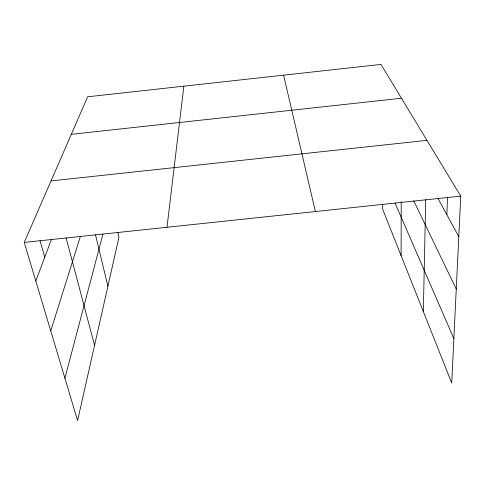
<?xml version="1.0" encoding="UTF-8"?>
<svg xmlns="http://www.w3.org/2000/svg" width="485" height="485" viewBox="0 0 485 485"><rect width="100%" height="100%" fill="white"/><g stroke="black" fill="none" stroke-linecap="round" stroke-linejoin="round"><path stroke-width="0.73" d="M401.107 255.643L401.234 201.675M423.332 311.582L425.715 199.705M446.849 214.722L447.509 197.425M117.825 232.388L118.934 237.371L77.588 420.586L24.25 242.421L87.633 96.8L380.992 64.414L460.75 196.116L451.723 383.029L382.744 209.429L382.677 204.288M166.998 227.277L183.851 86.178M64.905 378.209L102.965 233.982M50.737 330.897L80.468 236.14M35.793 280.967L51.58 239.069M71.301 134.321L401.477 98.237M51.016 180.923L426.982 140.353M24.25 242.421L460.75 196.116M437.84 198.201L458.792 236.619M413.699 200.79L456.264 289.03M395.02 202.997L453.869 338.639M40.037 240.657L44.759 257.165M66.087 237.808L94.569 345.332M95.515 234.849L107.9 286.265M283.598 75.169L315.402 211.533"/></g></svg>
